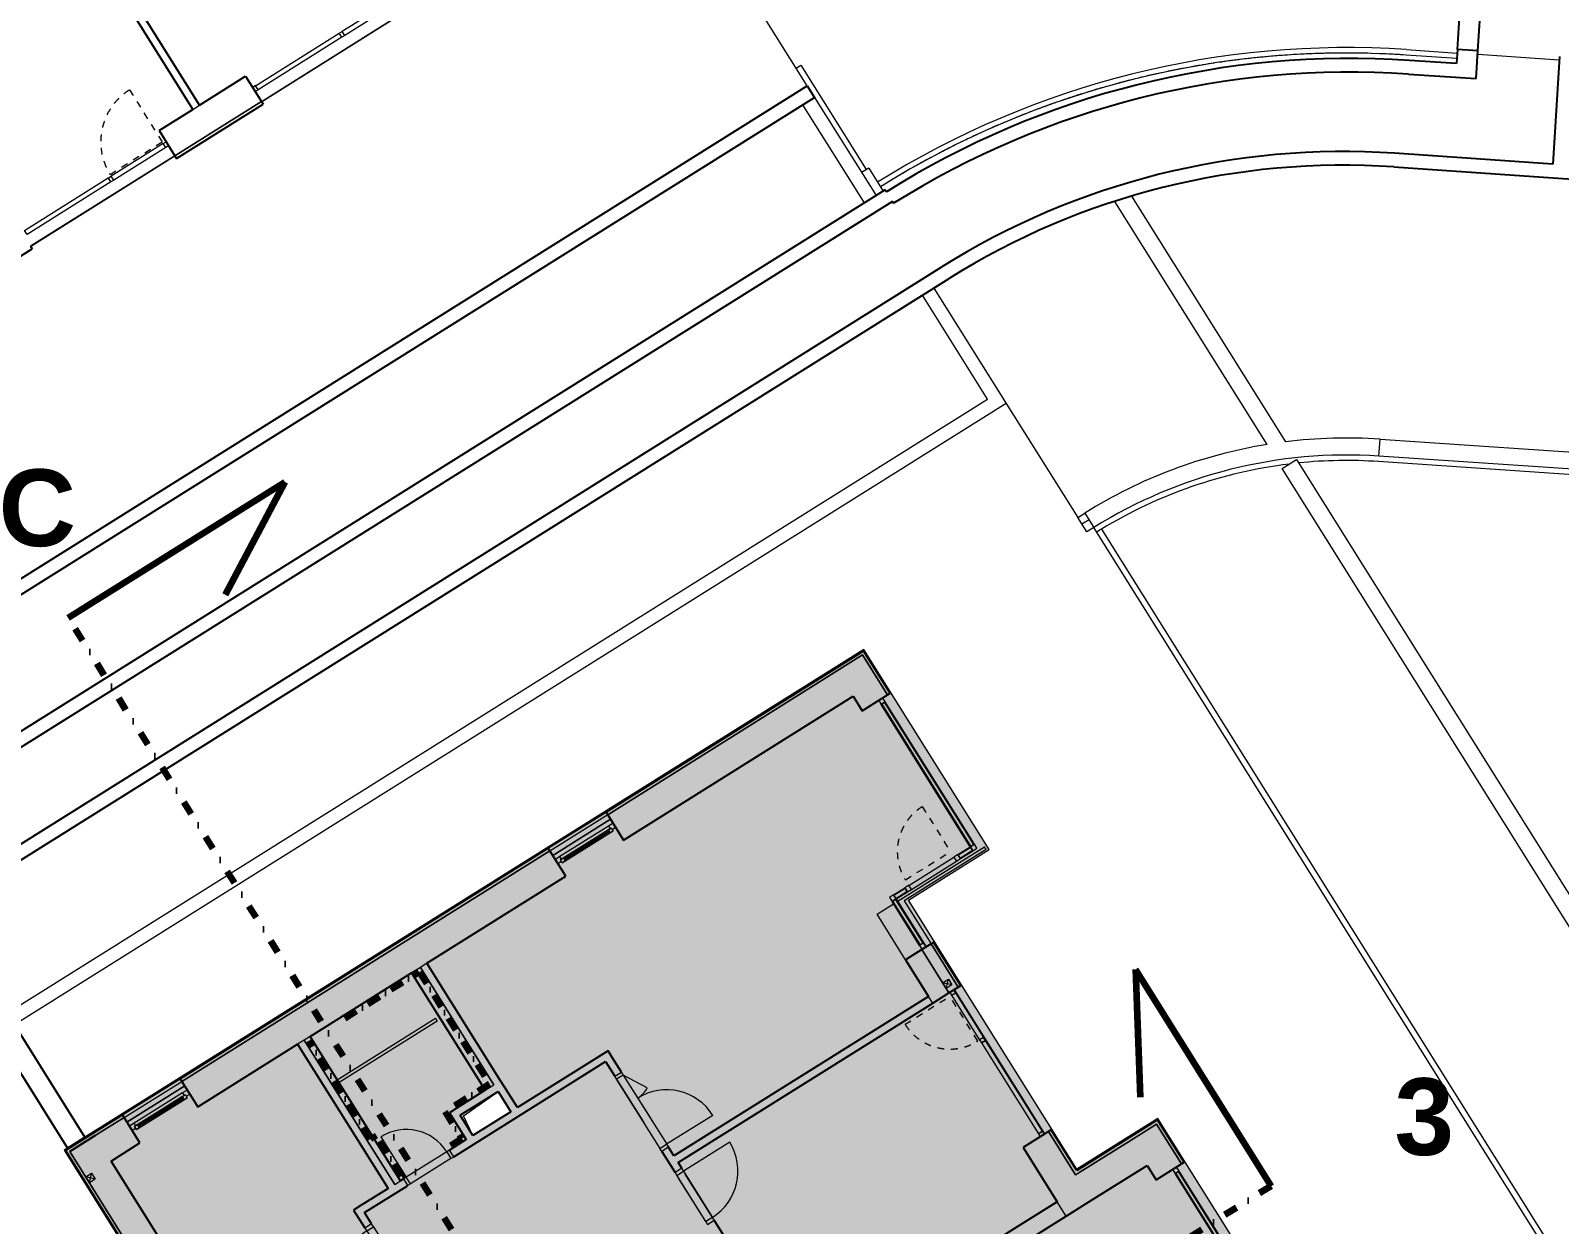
# Model space of a CAD drawing. Header units: millimetres. Extents: x -9657 to 178820, y -8645 to 72638.
# Drawn here: x 87667 to 110104, y 34252 to 51774 of the extents above; entities that cross this region are included whole.
import ezdxf

# ---------------------------------------------------------------- set-up
doc = ezdxf.new("R2010")
doc.units = ezdxf.units.MM
for name, pattern in [('HA_Dash_2mm-S1mm', [200, 100, -100]), ('HA_DashDot_2_2mm-S0_6mm', [1650, 750, -450, 0, -450]), ('HA_DashDot_4mm-S1mm', [400, 200, -100, 0, -100]), ('HA_DashDot_6mm-S2mm', [600, 200, -200, 0, -200])]:
    doc.linetypes.add(name, pattern=pattern)
for name, color, linetype, lineweight in [('A-DETL-____-THIN', 9, 'Continuous', 9), ('A-DETL-GENF-OTLN', 9, 'Continuous', 9), ('A-DOOR-____-MCUT', 9, 'Continuous', 9), ('A-DOOR-____-OTLN', 9, 'Continuous', 9), ('A-DOOR-FRAM-MCUT', 9, 'Continuous', 9), ('A-FLOR-____-OTLN', 9, 'Continuous', 9), ('A-GENM-____-OTLN', 9, 'Continuous', 9), ('A-GLAZ-____-MCUT', 9, 'Continuous', 5), ('A-GLAZ-____-OTLN', 9, 'Continuous', 5), ('A-GLAZ-CURT-MCUT', 9, 'Continuous', 5), ('A-GLAZ-CURT-OTLN', 9, 'Continuous', 5), ('A-GLAZ-CWMG-MCUT', 9, 'Continuous', 5), ('A-GLAZ-CWMG-OTLN', 9, 'Continuous', 5), ('A-WALL-____-MCUT', 9, 'Continuous', 25), ('A-WALL-____-OTLN', 9, 'Continuous', 9), ('G-____-____-SYMB', 9, 'Continuous', 5), ('I-WALL-____-MCUT', 9, 'Continuous', 25), ('I-WALL-____-OTLN', 9, 'Continuous', 9), ('M-HVAC-DUCT-OTLN', 9, 'Continuous', 9), ('S-BEAM-____-OTLN', 9, 'Continuous', 9)]:
    doc.layers.add(name, color=color, linetype=linetype, lineweight=lineweight)
doc.styles.add('Arial_B', font='arialbd.ttf', dxfattribs={"height": 1125})

# ---------------------------------------------------------------- blocks, each defined once
blk = doc.blocks.new('HA_DR_Single_Swing_Solid - In_BJ_700x2100-2040353-schema rezu D_130_5300')
at = {"layer": 'A-DOOR-____-MCUT', "linetype": 'HA_DashDot_2_2mm-S0_6mm'}
for p, q in [((-350, 57.5), (350, 57.5)), ((-350, -57.5), (350, -57.5))]:
    blk.add_line(p, q, dxfattribs=at)
at = {"layer": 'A-DOOR-____-OTLN', "lineweight": 5}
blk.add_line((350, -757.5), (350, -57.5), dxfattribs=at)
blk.add_arc((350, -57.5), 700, 180, 270, dxfattribs=at)
at = {"layer": 'A-DOOR-FRAM-MCUT'}
for p, q in [((-350, 57.5), (-400, 57.5)), ((-400, 57.5), (-400, -57.5)), ((-350, -57.5), (-350, 57.5)), ((400, 57.5), (350, 57.5)), ((350, 57.5), (350, -57.5)), ((400, -57.5), (400, 57.5)), ((-400, -57.5), (-350, -57.5)), ((350, -57.5), (400, -57.5))]:
    blk.add_line(p, q, dxfattribs=at)
blk = doc.blocks.new('HA_DR_Double_Swing_Solid - In_BJ_1200x2100_800-1662813-schema rezu D_130_5300')
at = {"layer": 'A-DOOR-____-MCUT', "linetype": 'HA_DashDot_2_2mm-S0_6mm'}
for p, q in [((-600, 57.5), (600, 57.5)), ((-600, -57.5), (600, -57.5))]:
    blk.add_line(p, q, dxfattribs=at)
at = {"layer": 'A-DOOR-____-OTLN', "lineweight": 5}
for p, q in [((600, 857.5), (600, 57.5)), ((-253.6, 257.5), (-600, 57.5))]:
    blk.add_line(p, q, dxfattribs=at)
for centre, radius, start, end in [((600, 57.5), 800, 90, 180), ((-600, 57.5), 400, 360, 30)]:
    blk.add_arc(centre, radius, start, end, dxfattribs=at)
at = {"layer": 'A-DOOR-FRAM-MCUT'}
for p, q in [((-650, -57.5), (-650, 57.5)), ((-650, 57.5), (-600, 57.5)), ((-600, 57.5), (-600, -57.5)), ((600, 57.5), (650, 57.5)), ((600, -57.5), (600, 57.5)), ((650, 57.5), (650, -57.5)), ((-600, -57.5), (-650, -57.5)), ((650, -57.5), (600, -57.5))]:
    blk.add_line(p, q, dxfattribs=at)
blk = doc.blocks.new('HA_WD_SinglePanel - 1000x2400-1662822-schema rezu D_130_5300')
at = {"layer": 'A-GLAZ-____-MCUT'}
for p, q in [((-420, 70), (-500, 70)), ((-500, 0), (-440, 0)), ((-440, -25), (-440, 25)), ((-440, 25), (-390, 25)), ((-420, 25), (-420, 70)), ((-390, 25), (-390, -25)), ((390, 5), (-390, 5)), ((390, -25), (390, 25)), ((390, 25), (440, 25)), ((500, 70), (420, 70)), ((420, 70), (420, 25)), ((440, 25), (440, -25)), ((440, 0), (500, 0)), ((-390, -25), (-440, -25)), ((390, -5), (-390, -5)), ((440, -25), (390, -25))]:
    blk.add_line(p, q, dxfattribs=at)
at = {"layer": 'A-GLAZ-____-OTLN'}
for p, q in [((440, 25), (-440, 25)), ((-440, -25), (-440, 25)), ((420, 70), (-420, 70)), ((390, 25), (-390, 25)), ((440, 25), (440, -25)), ((-440, -25), (440, -25)), ((390, -25), (-390, -25))]:
    blk.add_line(p, q, dxfattribs=at)
blk = doc.blocks.new('System Panel - Glazed_50mm_Offset50-1462710-schema rezu D_130_5300')
at = {"layer": 'A-GLAZ-CURT-MCUT'}
for p, q in [((1232, 125), (-1232, 125)), ((-1232, 125), (-1232, 75)), ((-1232, 75), (1232, 75)), ((1232, 75), (1232, 125))]:
    blk.add_line(p, q, dxfattribs=at)
blk = doc.blocks.new('Rectangular Mullion - 70x70_Symetric_Offset0-1462708-schema rezu D_130_5300')
at = {"layer": 'A-GLAZ-CWMG-OTLN'}
for p, q in [((-15683, 39795), (-16991, 41884)), ((-15623, 39832), (-16932, 41921))]:
    blk.add_line(p, q, dxfattribs=at)
blk = doc.blocks.new('Rectangular Mullion - 70x70_Symetric_Offset0-1395025-schema rezu D_130_5300')
at = {"layer": 'A-GLAZ-CWMG-MCUT'}
for p, q in [((-70, -65), (0, -65)), ((-70, -135), (-70, -65)), ((0, -135), (-70, -135)), ((0, -65), (0, -135))]:
    blk.add_line(p, q, dxfattribs=at)
blk = doc.blocks.new('Rectangular Mullion - 70x70_Symetric_Offset0-1395026-schema rezu D_130_5300')
at = {"layer": 'A-GLAZ-CWMG-MCUT'}
for p, q in [((0, -65), (-70, -65)), ((-70, -65), (-70, -135)), ((-70, -135), (0, -135)), ((0, -135), (0, -65))]:
    blk.add_line(p, q, dxfattribs=at)
blk = doc.blocks.new('System Panel - Glazed_50mm_Offset50-1502159-schema rezu D_130_5300')
at = {"layer": 'A-GLAZ-CURT-MCUT'}
for p, q in [((107.5, 125), (-107.5, 125)), ((-107.5, 125), (-107.5, 75)), ((-107.5, 75), (107.5, 75)), ((107.5, 75), (107.5, 125))]:
    blk.add_line(p, q, dxfattribs=at)
blk = doc.blocks.new('Rectangular Mullion - 70x70_Symetric_Offset0-1505272-schema rezu D_130_5300')
at = {"layer": 'A-GLAZ-CWMG-OTLN'}
for p, q in [((-15865, 39680), (-15683, 39795)), ((-15828, 39621), (-15646, 39735))]:
    blk.add_line(p, q, dxfattribs=at)
blk = doc.blocks.new('Rectangular Mullion - 70x70_Symetric_Offset0-1501645-schema rezu D_130_5300')
at = {"layer": 'A-GLAZ-CWMG-MCUT'}
for p, q in [((-70, -65), (0, -65)), ((-70, -135), (-70, -65)), ((0, -135), (-70, -135)), ((0, -65), (0, -135))]:
    blk.add_line(p, q, dxfattribs=at)
blk = doc.blocks.new('Rectangular Mullion - 70x70_Symetric_Offset0-1501646-schema rezu D_130_5300')
at = {"layer": 'A-GLAZ-CWMG-MCUT'}
for p, q in [((0, -65), (-70, -65)), ((-70, -65), (-70, -135)), ((-70, -135), (0, -135)), ((0, -135), (0, -65))]:
    blk.add_line(p, q, dxfattribs=at)
blk = doc.blocks.new('System Panel - Glazed_50mm_Offset50-1462713-schema rezu D_130_5300')
at = {"layer": 'A-GLAZ-CURT-MCUT'}
for p, q in [((380, 125), (-380, 125)), ((-380, 125), (-380, 75)), ((-380, 75), (380, 75)), ((380, 75), (380, 125))]:
    blk.add_line(p, q, dxfattribs=at)
blk = doc.blocks.new('Rectangular Mullion - 70x70_Symetric_Offset0-1462711-schema rezu D_130_5300')
at = {"layer": 'A-GLAZ-CWMG-OTLN'}
for p, q in [((-16429, 38348), (-16832, 38992)), ((-16369, 38385), (-16773, 39029))]:
    blk.add_line(p, q, dxfattribs=at)
blk = doc.blocks.new('System Panel - Glazed_50mm_Offset50-2022182-schema rezu D_130_5300')
at = {"layer": 'A-GLAZ-CURT-MCUT'}
for p, q in [((1197.5, 125), (-1197.5, 125)), ((-1197.5, 125), (-1197.5, 75)), ((-1197.5, 75), (1197.5, 75)), ((1197.5, 75), (1197.5, 125))]:
    blk.add_line(p, q, dxfattribs=at)
blk = doc.blocks.new('Rectangular Mullion - 70x70_Symetric_Offset0-2022180-schema rezu D_130_5300')
at = {"layer": 'A-GLAZ-CWMG-OTLN'}
for p, q in [((-11349, 33007), (-12619, 35036)), ((-11408, 32970), (-12679, 34999))]:
    blk.add_line(p, q, dxfattribs=at)
blk = doc.blocks.new('HA_GM_Shaft_Rectangle - Default-2055997-schema rezu D_130_5300')
at = {"layer": 'A-DETL-GENF-OTLN'}
for p, q in [((35, -35), (655, 0)), ((0, -350), (35, -35))]:
    blk.add_line(p, q, dxfattribs=at)
at = {"layer": 'A-GENM-____-OTLN'}
for p, q in [((0, -350), (0, 0)), ((0, 0), (655, 0)), ((655, 0), (655, -350)), ((655, -350), (0, -350))]:
    blk.add_line(p, q, dxfattribs=at)
blk = doc.blocks.new('HA_DR_Single_Swing_Solid - In_BJ_800x2100-2040331-schema rezu D_130_5300')
at = {"layer": 'A-DOOR-____-MCUT', "linetype": 'HA_DashDot_2_2mm-S0_6mm'}
for p, q in [((-400, 57.5), (400, 57.5)), ((-400, -57.5), (400, -57.5))]:
    blk.add_line(p, q, dxfattribs=at)
at = {"layer": 'A-DOOR-____-OTLN', "lineweight": 5}
blk.add_line((400, -857.5), (400, -57.5), dxfattribs=at)
blk.add_arc((400, -57.5), 800, 180, 270, dxfattribs=at)
at = {"layer": 'A-DOOR-FRAM-MCUT'}
for p, q in [((-400, 57.5), (-450, 57.5)), ((-450, 57.5), (-450, -57.5)), ((-400, -57.5), (-400, 57.5)), ((450, 57.5), (400, 57.5)), ((400, 57.5), (400, -57.5)), ((450, -57.5), (450, 57.5)), ((-450, -57.5), (-400, -57.5)), ((400, -57.5), (450, -57.5))]:
    blk.add_line(p, q, dxfattribs=at)
blk = doc.blocks.new('Systémový panel - Sklo-1501127-schema rezu D_130_5300')
at = {"layer": 'A-GLAZ-CURT-MCUT'}
for p, q in [((787.5, 0), (-787.5, 0)), ((-787.5, 0), (-787.5, -70)), ((787.5, -70), (787.5, 0)), ((-787.5, -70), (787.5, -70))]:
    blk.add_line(p, q, dxfattribs=at)
blk = doc.blocks.new('Obdélníková příčel - 50x70mm EXT-1501128-schema rezu D_130_5300')
at = {"layer": 'A-GLAZ-CWMG-MCUT'}
for p, q in [((-50, 70), (0, 70)), ((-50, 0), (-50, 70)), ((0, 70), (0, 0)), ((0, 0), (-50, 0))]:
    blk.add_line(p, q, dxfattribs=at)
blk = doc.blocks.new('Obdélníková příčel - 50x70mm EXT-1501129-schema rezu D_130_5300')
at = {"layer": 'A-GLAZ-CWMG-MCUT'}
for p, q in [((0, 70), (-50, 70)), ((-50, 70), (-50, 0)), ((0, 0), (0, 70)), ((-50, 0), (0, 0))]:
    blk.add_line(p, q, dxfattribs=at)
blk = doc.blocks.new('ABMV_CW_Single_Swing_Generic - Ex_Glass_SKLOPNE-1536050-schema rezu D_130_5300')
at = {"layer": 'A-DOOR-____-OTLN', "linetype": 'HA_Dash_2mm-S1mm', "lineweight": 5}
for p in [(387.5, 805), (-387.5, 30)]:
    blk.add_line(p, (387.5, 30), dxfattribs=at)
blk.add_arc((387.5, 30), 775, 90, 180, dxfattribs=at)
blk = doc.blocks.new('Obdélníková příčel - 50x70mm EXT-1501125-schema rezu D_130_5300')
at = {"layer": 'A-GLAZ-CWMG-OTLN'}
for p, q in [((-15958, 37616), (-15547, 36959)), ((-15899, 37653), (-15488, 36996))]:
    blk.add_line(p, q, dxfattribs=at)
blk = doc.blocks.new('Obdélníková příčel - 50x70mm EXT-1501126-schema rezu D_130_5300')
at = {"layer": 'A-GLAZ-CWMG-MCUT'}
for p, q in [((-25, 70), (25, 70)), ((-25, 0), (-25, 70)), ((25, 70), (25, 0)), ((25, 0), (-25, 0))]:
    blk.add_line(p, q, dxfattribs=at)
blk = doc.blocks.new('System Panel - Glazed_50mm_Offset50-1502124-schema rezu D_130_5300')
at = {"layer": 'A-GLAZ-CURT-MCUT'}
for p, q in [((97.5, 125), (-97.5, 125)), ((-97.5, 125), (-97.5, 75)), ((-97.5, 75), (97.5, 75)), ((97.5, 75), (97.5, 125))]:
    blk.add_line(p, q, dxfattribs=at)
blk = doc.blocks.new('Rectangular Mullion - 70x70_Symetric_Offset0-1505059-schema rezu D_130_5300')
at = {"layer": 'A-GLAZ-CWMG-OTLN'}
for p, q in [((-16810, 39089), (-16645, 39192)), ((-16773, 39029), (-16607, 39133))]:
    blk.add_line(p, q, dxfattribs=at)
blk = doc.blocks.new('Rectangular Mullion - 70x70_Symetric_Offset0-1501643-schema rezu D_130_5300')
at = {"layer": 'A-GLAZ-CWMG-MCUT'}
for p, q in [((-35, -65), (35, -65)), ((-35, -135), (-35, -65)), ((35, -135), (-35, -135)), ((35, -65), (35, -135))]:
    blk.add_line(p, q, dxfattribs=at)
blk = doc.blocks.new('ABMV_CW_Single_Swing_Generic - Ex_Glass_SKLOPNE-1536052-schema rezu D_130_5300')
at = {"layer": 'A-DOOR-____-OTLN', "linetype": 'HA_Dash_2mm-S1mm', "lineweight": 5}
for p in [(390, 810), (-390, 30)]:
    blk.add_line(p, (390, 30), dxfattribs=at)
blk.add_arc((390, 30), 780, 90, 180, dxfattribs=at)
blk = doc.blocks.new('Rectangular Mullion - 70x70_Symetric_Offset0-1502155-schema rezu D_130_5300')
at = {"layer": 'A-GLAZ-CWMG-OTLN'}
for p, q in [((-16585, 39229), (-15924, 39643)), ((-16548, 39170), (-15887, 39584))]:
    blk.add_line(p, q, dxfattribs=at)
blk = doc.blocks.new('HA_GM_Tiling_LineBased - Generic Tiles-1982633-schema rezu D_130_5300')
at = {"layer": 'A-GENM-____-OTLN', "linetype": 'HA_DashDot_4mm-S1mm', "lineweight": 80}
blk.add_line((-50, -50), (0, -50), dxfattribs=at)
blk = doc.blocks.new('HA_GM_Tiling_LineBased - Generic Tiles-1981519-schema rezu D_130_5300')
at = {"layer": 'A-GENM-____-OTLN', "linetype": 'HA_DashDot_4mm-S1mm', "lineweight": 80}
blk.add_line((50, -50), (1750, -50), dxfattribs=at)
blk = doc.blocks.new('HA_GM_Tiling_LineBased - Generic Tiles-1682384-schema rezu D_130_5300')
at = {"layer": 'A-GENM-____-OTLN', "linetype": 'HA_DashDot_4mm-S1mm', "lineweight": 80}
blk.add_line((50, -50), (1335, -50), dxfattribs=at)
blk = doc.blocks.new('HA_GM_Tiling_LineBased - Generic Tiles-1682385-schema rezu D_130_5300')
at = {"layer": 'A-GENM-____-OTLN', "linetype": 'HA_DashDot_4mm-S1mm', "lineweight": 80}
blk.add_line((50, -50), (1985, -50), dxfattribs=at)
blk = doc.blocks.new('HA_GM_Tiling_LineBased - Generic Tiles-1682386-schema rezu D_130_5300')
at = {"layer": 'A-GENM-____-OTLN', "linetype": 'HA_DashDot_4mm-S1mm', "lineweight": 80}
blk.add_line((50, -50), (820, -50), dxfattribs=at)
blk = doc.blocks.new('HA_GM_Tiling_LineBased - Generic Tiles-1682387-schema rezu D_130_5300')
at = {"layer": 'A-GENM-____-OTLN', "linetype": 'HA_DashDot_4mm-S1mm', "lineweight": 80}
blk.add_line((-50, -50), (415, -50), dxfattribs=at)
blk = doc.blocks.new('HA_GM_Tiling_LineBased - Generic Tiles-1682388-schema rezu D_130_5300')
at = {"layer": 'A-GENM-____-OTLN', "linetype": 'HA_DashDot_4mm-S1mm', "lineweight": 80}
blk.add_line((50, -50), (240, -50), dxfattribs=at)
blk = doc.blocks.new('HA_GM_Tiling_LineBased - Generic Tiles-1981531-schema rezu D_130_5300')
at = {"layer": 'A-GENM-____-OTLN', "linetype": 'HA_DashDot_4mm-S1mm', "lineweight": 80}
blk.add_line((50, -50), (750, -50), dxfattribs=at)
blk = doc.blocks.new('HA_GM_Tiling_LineBased - Generic Tiles-1981518-schema rezu D_130_5300')
at = {"layer": 'A-GENM-____-OTLN', "linetype": 'HA_DashDot_4mm-S1mm', "lineweight": 80}
blk.add_line((-50, -50), (50, -50), dxfattribs=at)
blk = doc.blocks.new('185-01_OBJEKT C_Central_rvt-3-schema rezu D_130_5300')
at = {"layer": 'A-FLOR-____-OTLN'}
for p, q in [((-20962, 40199), (-21810, 39668)), ((-16328, 38328), (-16768, 39032)), ((-14590, 35582), (-15917, 37701)), ((-27213, 36284), (-28060, 35753)), ((-12656, 35094), (-12652, 35097)), ((-12652, 35097), (-12652, 35098))]:
    blk.add_line(p, q, dxfattribs=at)
at = {"layer": 'A-WALL-____-MCUT'}
for p, q in [((-17287, 42648), (-21029, 40305)), ((-17249, 42672), (-17287, 42648)), ((-16859, 42049), (-17249, 42672)), ((-20771, 39893), (-17403, 42004)), ((-17403, 42004), (-17270, 41792)), ((-17270, 41792), (-16897, 42025)), ((-16897, 42025), (-16859, 42049)), ((-21029, 40305), (-21005, 40266)), ((-21005, 40266), (-20771, 39893)), ((-21876, 39774), (-27279, 36390)), ((-21852, 39736), (-21876, 39774)), ((-21619, 39363), (-21852, 39736)), ((-23657, 38086), (-21619, 39363)), ((-16260, 38371), (-16396, 38286)), ((-16222, 38395), (-16260, 38371)), ((-15824, 37759), (-16222, 38395)), ((-25373, 37011), (-23882, 37945)), ((-15998, 37650), (-15862, 37735)), ((-15862, 37735), (-15824, 37759)), ((-27021, 35979), (-25555, 36897)), ((-27279, 36390), (-27255, 36352)), ((-27255, 36352), (-27021, 35979)), ((-28126, 35859), (-28961, 35336)), ((-28103, 35821), (-28126, 35859)), ((-27869, 35448), (-28103, 35821)), ((-12936, 35786), (-14122, 35043)), ((-12912, 35748), (-12936, 35786)), ((-12546, 35164), (-12912, 35748)), ((-28526, 35555), (-28899, 35322)), ((-28899, 35322), (-28526, 35555)), ((-14535, 35617), (-14908, 35383)), ((-14497, 35641), (-14535, 35617)), ((-14122, 35043), (-14497, 35641)), ((-28961, 35336), (-28937, 35298)), ((-28937, 35298), (-27536, 33061)), ((-28293, 35182), (-27869, 35448)), ((-14908, 35383), (-14409, 34586)), ((-27125, 33318), (-28293, 35182)), ((-13903, 34608), (-13090, 35118)), ((-13090, 35118), (-12958, 34907)), ((-12958, 34907), (-12585, 35140)), ((-12585, 35140), (-12546, 35164)), ((-14276, 34375), (-13903, 34608))]:
    blk.add_line(p, q, dxfattribs=at)
at = {"layer": 'A-WALL-____-MCUT', "lineweight": 9}
for p, q in [((-17263, 42610), (-21005, 40266)), ((-21005, 40266), (-17263, 42610)), ((-17030, 42237), (-17263, 42610)), ((-17263, 42610), (-17030, 42237)), ((-16897, 42025), (-17030, 42237)), ((-17030, 42237), (-16897, 42025)), ((-21852, 39736), (-27255, 36352)), ((-27255, 36352), (-21852, 39736)), ((-16260, 38371), (-15862, 37735)), ((-15862, 37735), (-16260, 38371)), ((-15998, 37650), (-16396, 38286)), ((-16396, 38286), (-15998, 37650)), ((-23754, 38025), (-23882, 37945)), ((-23657, 38086), (-23754, 38025)), ((-23754, 38025), (-22674, 36300)), ((-22674, 36300), (-23754, 38025)), ((-16235, 37502), (-16296, 37599)), ((-25458, 36958), (-25555, 36897)), ((-25373, 37011), (-25458, 36958)), ((-24463, 35369), (-25458, 36958)), ((-25458, 36958), (-24463, 35369)), ((-22801, 36221), (-22674, 36300)), ((-28103, 35821), (-28526, 35555)), ((-28526, 35555), (-28103, 35821)), ((-12950, 35724), (-13323, 35491)), ((-13323, 35491), (-12950, 35724)), ((-12585, 35140), (-12950, 35724)), ((-12950, 35724), (-12585, 35140)), ((-14137, 34981), (-14535, 35617)), ((-14535, 35617), (-14137, 34981)), ((-13323, 35491), (-14099, 35005)), ((-14099, 35005), (-13323, 35491)), ((-28899, 35322), (-27498, 33084)), ((-27498, 33084), (-28899, 35322)), ((-24131, 34839), (-24463, 35369)), ((-24463, 35369), (-24131, 34839)), ((-14137, 34981), (-14099, 35005)), ((-24131, 34839), (-24046, 34892)), ((-14276, 34375), (-14409, 34586))]:
    blk.add_line(p, q, dxfattribs=at)
at = {"layer": 'A-WALL-____-OTLN'}
for p, q in [((-21876, 39774), (-21029, 40305)), ((-21810, 39668), (-20962, 40199)), ((-16679, 39040), (-15474, 39796)), ((-15450, 39757), (-16656, 39002)), ((-15450, 39757), (-15474, 39796)), ((-16751, 38995), (-16679, 39040)), ((-17052, 38807), (-16811, 38958)), ((-16656, 39002), (-16260, 38371)), ((-16633, 38137), (-17052, 38807)), ((-28126, 35859), (-27279, 36390)), ((-28060, 35753), (-27213, 36284)), ((-12584, 35139), (-12652, 35097)), ((-12652, 35097), (-12652, 35098)), ((-12585, 35140), (-12584, 35139))]:
    blk.add_line(p, q, dxfattribs=at)
at = {"layer": 'I-WALL-____-MCUT'}
for p, q in [((-16396, 38286), (-16633, 38137)), ((-23882, 37945), (-22801, 36221)), ((-22577, 36361), (-23657, 38086)), ((-16633, 38137), (-16296, 37599)), ((-16296, 37599), (-20033, 35258)), ((-19972, 35161), (-16235, 37502)), ((-16235, 37502), (-15998, 37650)), ((-25555, 36897), (-24228, 34778)), ((-24378, 35422), (-25373, 37011)), ((-20999, 36801), (-22330, 35967)), ((-20938, 36703), (-20999, 36801)), ((-23265, 35246), (-21036, 36642)), ((-21036, 36642), (-20900, 36426)), ((-20803, 36487), (-20938, 36703)), ((-22516, 36264), (-22577, 36361)), ((-22801, 36221), (-23229, 35953)), ((-23168, 35855), (-22613, 36203)), ((-22613, 36203), (-22427, 35906)), ((-22330, 35967), (-22516, 36264)), ((-23229, 35953), (-23327, 35892)), ((-22427, 35906), (-22982, 35559)), ((-23327, 35892), (-23080, 35498)), ((-22982, 35559), (-23168, 35855)), ((-23080, 35498), (-23326, 35344)), ((-24046, 34892), (-24378, 35422)), ((-20210, 35324), (-20017, 35015)), ((-20033, 35258), (-20113, 35385)), ((-19919, 35076), (-19972, 35161)), ((-24228, 34778), (-24635, 34523)), ((-24574, 34426), (-23943, 34821)), ((-24004, 34919), (-24046, 34892)), ((-14409, 34586), (-18146, 32246)), ((-24635, 34523), (-24733, 34462)), ((-24733, 34462), (-24568, 34200)), ((-24470, 34261), (-24574, 34426)), ((-19285, 31237), (-14276, 34375)), ((-18146, 32246), (-19441, 34313))]:
    blk.add_line(p, q, dxfattribs=at)
at = {"layer": 'I-WALL-____-OTLN'}
for p, q in [((-24975, 36375), (-23534, 37278)), ((-23534, 37278), (-23508, 37236)), ((-23508, 37236), (-24948, 36333)), ((-20237, 35367), (-20874, 36384)), ((-20776, 36445), (-20139, 35428)), ((-19893, 35034), (-19468, 34356)), ((-19565, 34295), (-19990, 34973))]:
    blk.add_line(p, q, dxfattribs=at)
at = {"layer": 'M-HVAC-DUCT-OTLN', "lineweight": 5}
for p, q in [((-16090, 37799), (-16005, 37852)), ((-15952, 37767), (-16090, 37799)), ((-16037, 37714), (-16090, 37799)), ((-16037, 37714), (-16005, 37852)), ((-15952, 37767), (-16037, 37714)), ((-16005, 37852), (-15952, 37767)), ((-28664, 34950), (-28579, 35003)), ((-28611, 34865), (-28579, 35003)), ((-28579, 35003), (-28526, 34918)), ((-28526, 34918), (-28664, 34950)), ((-28611, 34865), (-28664, 34950)), ((-28526, 34918), (-28611, 34865))]:
    blk.add_line(p, q, dxfattribs=at)
at = {"layer": 'A-DOOR-____-OTLN', "color": 50, "lineweight": 9}
for name, p, rotation in [('ABMV_CW_Single_Swing_Generic - Ex_Glass_SKLOPNE-1536052-schema rezu D_130_5300', (-16289, 39491), 32.06124947745543), ('ABMV_CW_Single_Swing_Generic - Ex_Glass_SKLOPNE-1536050-schema rezu D_130_5300', (-15753, 37288), 122.0612494774548), ('HA_DR_Double_Swing_Solid - In_BJ_1200x2100_800-1662813-schema rezu D_130_5300', (-20507, 35906), 302.0612494774555), ('HA_DR_Single_Swing_Solid - In_BJ_700x2100-2040353-schema rezu D_130_5300', (-23634, 35083), 212.0612494774556), ('HA_DR_Single_Swing_Solid - In_BJ_800x2100-2040331-schema rezu D_130_5300', (-19729, 34664), 122.0612494774555), ('HA_DR_Single_Swing_Solid - In_BJ_800x2100-2040331-schema rezu D_130_5300', (-24280, 33849), 302.0612494774555)]:
    blk.add_blockref(name, p, dxfattribs=dict(at, rotation=rotation))
at = {"layer": 'A-GENM-____-OTLN', "color": 50, "lineweight": 9}
for name, p, rotation in [('HA_GM_Tiling_LineBased - Generic Tiles-1682384-schema rezu D_130_5300', (-24928, 37290), 32.06124947745583), ('HA_GM_Tiling_LineBased - Generic Tiles-1682385-schema rezu D_130_5300', (-23754, 38025), 302.0612494774557), ('HA_GM_Tiling_LineBased - Generic Tiles-1981519-schema rezu D_130_5300', (-24502, 35433), 122.0612494774557), ('HA_GM_Tiling_LineBased - Generic Tiles-1682386-schema rezu D_130_5300', (-22674, 36300), 212.0612494774558), ('HA_GM_Shaft_Rectangle - Default-2055997-schema rezu D_130_5300', (-23168, 35855), 32.06124947745543), ('HA_GM_Tiling_LineBased - Generic Tiles-1682387-schema rezu D_130_5300', (-23327, 35892), 302.0612494774557), ('HA_GM_Tiling_LineBased - Generic Tiles-1981518-schema rezu D_130_5300', (-24418, 35486), 212.0612494774558), ('HA_GM_Tiling_LineBased - Generic Tiles-1981531-schema rezu D_130_5300', (-24046, 34892), 122.0612494774557), ('HA_GM_Tiling_LineBased - Generic Tiles-1682388-schema rezu D_130_5300', (-23080, 35498), 212.0612494774558), ('HA_GM_Tiling_LineBased - Generic Tiles-1982633-schema rezu D_130_5300', (-24004, 34919), 212.0612494774558)]:
    blk.add_blockref(name, p, dxfattribs=dict(at, rotation=rotation))
at = {"layer": 'A-GLAZ-____-OTLN', "color": 50, "lineweight": 9, "rotation": 32.06124947745575}
for p in [(-21312, 39815), (-27562, 35900)]:
    blk.add_blockref('HA_WD_SinglePanel - 1000x2400-1662822-schema rezu D_130_5300', p, dxfattribs=at)
at = {"layer": 'A-GLAZ-CURT-OTLN', "color": 50, "lineweight": 9}
for name, p, rotation in [('System Panel - Glazed_50mm_Offset50-1462710-schema rezu D_130_5300', (-16392, 40805), 302.0612494774553), ('System Panel - Glazed_50mm_Offset50-1502159-schema rezu D_130_5300', (-15808, 39793), 212.0612494774554), ('System Panel - Glazed_50mm_Offset50-1502124-schema rezu D_130_5300', (-16762, 39195), 212.0612494774554), ('System Panel - Glazed_50mm_Offset50-1462713-schema rezu D_130_5300', (-16685, 38636), 302.0612494774554), ('Systémový panel - Sklo-1501127-schema rezu D_130_5300', (-15102, 36249), 122.0612494774548), ('System Panel - Glazed_50mm_Offset50-2022182-schema rezu D_130_5300', (-12098, 33949), 302.0612494774555)]:
    blk.add_blockref(name, p, dxfattribs=dict(at, rotation=rotation))
at = {"layer": 'A-GLAZ-CWMG-OTLN', "color": 50, "lineweight": 9}
for name, p, rotation in [('Rectangular Mullion - 70x70_Symetric_Offset0-1395026-schema rezu D_130_5300', (-17083, 41908), 122.0612494774553), ('Rectangular Mullion - 70x70_Symetric_Offset0-1501646-schema rezu D_130_5300', (-15658, 39887), 32.06124947745543), ('Rectangular Mullion - 70x70_Symetric_Offset0-1395026-schema rezu D_130_5300', (-16924, 39017), 122.0612494774554), ('Obdélníková příčel - 50x70mm EXT-1501129-schema rezu D_130_5300', (-14658, 35540), 302.0612494774548), ('Rectangular Mullion - 70x70_Symetric_Offset0-1395026-schema rezu D_130_5300', (-12771, 35024), 122.0612494774555)]:
    blk.add_blockref(name, p, dxfattribs=dict(at, rotation=rotation))
for name in ['Rectangular Mullion - 70x70_Symetric_Offset0-1462708-schema rezu D_130_5300', 'Rectangular Mullion - 70x70_Symetric_Offset0-1505272-schema rezu D_130_5300', 'Rectangular Mullion - 70x70_Symetric_Offset0-1502155-schema rezu D_130_5300', 'Rectangular Mullion - 70x70_Symetric_Offset0-1505059-schema rezu D_130_5300', 'Rectangular Mullion - 70x70_Symetric_Offset0-1462711-schema rezu D_130_5300', 'Obdélníková příčel - 50x70mm EXT-1501125-schema rezu D_130_5300', 'Rectangular Mullion - 70x70_Symetric_Offset0-2022180-schema rezu D_130_5300']:
    blk.add_blockref(name, (0, 0), dxfattribs=at)
at = {"layer": 'A-GLAZ-CWMG-OTLN', "color": 50, "lineweight": 9, "extrusion": (0, 0, -1)}
for name, p, rotation in [('Rectangular Mullion - 70x70_Symetric_Offset0-1395025-schema rezu D_130_5300', (15701, 39701), 237.9387505225447), ('Rectangular Mullion - 70x70_Symetric_Offset0-1501643-schema rezu D_130_5300', (15929, 39717), 327.9387505225446), ('Rectangular Mullion - 70x70_Symetric_Offset0-1501645-schema rezu D_130_5300', (16904, 39107), 327.9387505225446), ('Rectangular Mullion - 70x70_Symetric_Offset0-1501643-schema rezu D_130_5300', (16649, 39266), 327.9387505225446), ('Rectangular Mullion - 70x70_Symetric_Offset0-1395025-schema rezu D_130_5300', (16446, 38254), 237.9387505225446), ('Obdélníková příčel - 50x70mm EXT-1501128-schema rezu D_130_5300', (15985, 37658), 57.93875052254517), ('Obdélníková příčel - 50x70mm EXT-1501126-schema rezu D_130_5300', (15534, 36938), 57.93875052254517)]:
    blk.add_blockref(name, p, dxfattribs=dict(at, rotation=rotation))
blk = doc.blocks.new('Systémový panel - Sklo-1480324-schema rezu D_130_5300')
at = {"layer": 'A-GLAZ-CURT-MCUT'}
for p, q in [((-725, 0), (725, 0)), ((-725, -70), (-725, 0)), ((725, -70), (-725, -70)), ((725, -70), (725, 0))]:
    blk.add_line(p, q, dxfattribs=at)
blk = doc.blocks.new('Obdélníková příčel - 50x70mm EXT-1479988-schema rezu D_130_5300')
at = {"layer": 'A-GLAZ-CWMG-MCUT'}
for p, q in [((0, 70), (-50, 70)), ((-50, 70), (-50, 0)), ((-50, 0), (0, 0)), ((0, 70), (0, 0))]:
    blk.add_line(p, q, dxfattribs=at)
blk = doc.blocks.new('ABMV_CW_Single_Swing_Generic - Ex_Glass_SKLOPNE-1529248-schema rezu D_130_5300')
at = {"layer": 'A-DOOR-____-OTLN', "linetype": 'HA_Dash_2mm-S1mm', "lineweight": 5}
for p in [(450, 930), (-450, 30)]:
    blk.add_line(p, (450, 30), dxfattribs=at)
blk.add_arc((450, 30), 900, 90, 180, dxfattribs=at)
blk = doc.blocks.new('Obdélníková příčel - 50x70mm EXT-1480163-schema rezu D_130_5300')
at = {"layer": 'A-GLAZ-CWMG-OTLN'}
for p, q in [((-31448, 47661), (-32211, 47183)), ((-31411, 47601), (-32173, 47124))]:
    blk.add_line(p, q, dxfattribs=at)
blk = doc.blocks.new('Obdélníková příčel - 50x70mm EXT-1479993-schema rezu D_130_5300')
at = {"layer": 'A-GLAZ-CWMG-MCUT'}
for p, q in [((25, 70), (-25, 70)), ((-25, 70), (-25, 0)), ((-25, 0), (25, 0)), ((25, 70), (25, 0))]:
    blk.add_line(p, q, dxfattribs=at)
blk = doc.blocks.new('Obdélníková příčel - 50x70mm EXT-1479989-schema rezu D_130_5300')
at = {"layer": 'A-GLAZ-CWMG-MCUT'}
for p, q in [((0, 70), (-50, 70)), ((-50, 70), (-50, 0)), ((-50, 0), (0, 0)), ((0, 70), (0, 0))]:
    blk.add_line(p, q, dxfattribs=at)
blk = doc.blocks.new('185-01_OBJEKT D_Central_rvt-3-schema rezu D_130_5300')
at = {"layer": 'A-FLOR-____-OTLN'}
for p, q in [((-26084, 50730), (-23965, 52057)), ((-29474, 48607), (-27355, 49934))]:
    blk.add_line(p, q, dxfattribs=at)
at = {"layer": 'A-WALL-____-MCUT'}
for p, q in [((-26996, 50679), (-26318, 51104)), ((-26318, 51104), (-26085, 50731)), ((-26085, 50731), (-26061, 50693)), ((-27589, 50308), (-27094, 50618)), ((-27332, 49897), (-26061, 50693)), ((-27589, 50308), (-27356, 49935)), ((-27356, 49935), (-27332, 49897)), ((-31251, 47442), (-29451, 48570)), ((-29474, 48608), (-29451, 48570))]:
    blk.add_line(p, q, dxfattribs=at)
at = {"layer": 'A-WALL-____-MCUT', "lineweight": 9}
for p, q in [((-27356, 49935), (-26085, 50731)), ((-26085, 50731), (-27356, 49935)), ((-27094, 50618), (-26996, 50679))]:
    blk.add_line(p, q, dxfattribs=at)
at = {"layer": 'I-WALL-____-MCUT'}
for p, q in [((-26996, 50679), (-29403, 54523)), ((-29501, 54461), (-27094, 50618))]:
    blk.add_line(p, q, dxfattribs=at)
at = {"layer": 'A-DOOR-____-OTLN', "color": 50, "lineweight": 9, "rotation": 32.06111111111168}
blk.add_blockref('ABMV_CW_Single_Swing_Generic - Ex_Glass_SKLOPNE-1529248-schema rezu D_130_5300', (-27910, 49877), dxfattribs=at)
at = {"layer": 'A-GLAZ-CURT-OTLN', "color": 50, "lineweight": 9, "rotation": 32.06111111111168}
for p in [(-25558, 51350), (-28948, 49227)]:
    blk.add_blockref('Systémový panel - Sklo-1480324-schema rezu D_130_5300', p, dxfattribs=at)
at = {"layer": 'A-GLAZ-CWMG-OTLN', "color": 50, "lineweight": 9}
for p in [(7310, 4578), (3920, 2455)]:
    blk.add_blockref('Obdélníková příčel - 50x70mm EXT-1480163-schema rezu D_130_5300', p, dxfattribs=at)
at = {"layer": 'A-GLAZ-CWMG-OTLN', "color": 50, "lineweight": 9, "extrusion": (0, 0, -1), "rotation": 147.9388888888883}
for name, p in [('Obdélníková příčel - 50x70mm EXT-1479993-schema rezu D_130_5300', (24922, 51748)), ('Obdélníková příčel - 50x70mm EXT-1479988-schema rezu D_130_5300', (27486, 50142)), ('Obdélníková příčel - 50x70mm EXT-1479993-schema rezu D_130_5300', (28312, 49625))]:
    blk.add_blockref(name, p, dxfattribs=at)
at = {"layer": 'A-GLAZ-CWMG-OTLN', "color": 50, "lineweight": 9, "rotation": 212.0611111111117}
blk.add_blockref('Obdélníková příčel - 50x70mm EXT-1479989-schema rezu D_130_5300', (-26215, 50939), dxfattribs=at)
blk = doc.blocks.new('Section - Detail Number-933961-schema rezu D_130_5300')
at = {"layer": 'G-____-____-SYMB', "lineweight": 100}
for p, q in [((0, 5), (1.25, 2.835)), ((0, 0), (0, 5))]:
    blk.add_line(p, q, dxfattribs=at)

msp = doc.modelspace()

# ---------------------------------------------------------------- hatches: boundary and pattern name
at = {"layer": 'A-DETL-GENF-OTLN'}
h = msp.add_hatch(color=255, dxfattribs=at)
h.paths.add_polyline_path([(100049.9, 16357.2), (110598.1, 22970.7), (104846.9, 32152.6), (106033.4, 32895.8), (104205.2, 35803.9), (103023.5, 35063.7), (100549.9, 39013), (101736.3, 39756.1), (99892.3, 42689.7), (88162.4, 35336), (100021.8, 16402)])
h.paths.add_polyline_path([(104657.5, 19833.1), (104423.9, 20206), (104932.4, 20524.5), (105166, 20151.6), (104949.3, 20015.9)])
h.paths.add_polyline_path([(104362.9, 20303.5), (104130.8, 20683.2), (104635.2, 20999.1), (104871.4, 20622), (104383, 20316.1)])
h.paths.add_polyline_path([(101272.1, 24437.5), (101237.1, 24493.3), (101745.6, 24811.8), (101780.5, 24756), (101338.4, 24479.1)])
h.paths.add_polyline_path([(101176.1, 24590.7), (100939.8, 24967.9), (101448.3, 25286.4), (101684.6, 24909.2), (101205.7, 24609.3)])
h.paths.add_polyline_path([(97188.5, 26087.3), (96540.9, 27121.2), (97151.1, 27503.4), (97794.1, 26466.6), (97251.4, 26126.7)])
h.paths.add_polyline_path([(95383.4, 29835.8), (93583.9, 32708.7), (93804.2, 32846.8), (95602.6, 29973.1), (95429.4, 29864.6)])
h.paths.add_polyline_path([(97436.4, 30561.2), (97250.6, 30857.9), (97759.1, 31176.3), (97944.9, 30879.7), (97497.4, 30599.5)])
h.paths.add_polyline_path([(97117.9, 31069.7), (96932.1, 31366.3), (97525.3, 31737.9), (97711.1, 31441.3), (97137.9, 31082.2)])
h.paths.add_polyline_path([(96871.1, 31463.8), (96640.2, 31832.5), (97233.4, 32204), (97464.3, 31835.4), (96928.2, 31499.6)])
h.paths.add_polyline_path([(94158.8, 35558.6), (93973, 35855.2), (94528.1, 36202.9), (94713.9, 35906.3), (94632.1, 35855)])

# ---------------------------------------------------------------- linework, layer by layer
at = {"layer": 'A-DETL-____-THIN'}
for p, q in [((99897, 42692.7), (88159.4, 35340.7)), ((101736.3, 39756.1), (99897, 42692.7)), ((100549.9, 39013), (101736.3, 39756.1)), ((103023.5, 35063.7), (100549.9, 39013)), ((104210, 35806.9), (103023.5, 35063.7)), ((106033.4, 32895.8), (104210, 35806.9)), ((88159.4, 35340.7), (100049.9, 16357.2))]:
    msp.add_line(p, q, dxfattribs=at)
at = {"layer": 'A-FLOR-____-OTLN'}
for p, q in [((93175.4, 52058), (91055.1, 50729.9)), ((99066, 50961.5), (98325.3, 52144.1)), ((108600.3, 51364), (107854, 51414.6)), ((110102, 51342.2), (108904.6, 51423.5)), ((89785.5, 49934.7), (87666.9, 48607.6)), ((100180.8, 49181.6), (100180.5, 49182.1)), ((105813.2, 45699.6), (103578.4, 49267.5)), ((103825.1, 49344.7), (106083.8, 45738.6)), ((101985.3, 46300.6), (103033.7, 44626.9)), ((107471.4, 45777.6), (113341, 45379.2)), ((103033.7, 44626.9), (103139.6, 44693.2)), ((103166.4, 44415), (103033.7, 44626.9)), ((103200.6, 44595.7), (103094.7, 44529.4)), ((103272.1, 44481.2), (103166.4, 44415)), ((113795.9, 27680), (103272.3, 44481.4)), ((95288.9, 39735.5), (96136.4, 40266.4)), ((89038.7, 35820.7), (89886.2, 36351.5)), ((88464.5, 35531.8), (88472.5, 35519.1)), ((88278, 35415), (88286, 35402.3)), ((104557.2, 35139.4), (104485.2, 35094.3))]:
    msp.add_line(p, q, dxfattribs=at)
for centre, radius, start, end in [((106980.5, 38544.2), 12900, 86.11727, 122.02139), ((106933.4, 38898.2), 10900, 101.12374, 102.00507), ((106933.4, 38898.2), 10900, 99.24791, 100.12208), ((106933.4, 38898.2), 10900, 97.37209, 98.23681), ((106933.4, 38898.2), 10900, 95.49627, 96.34805), ((106933.4, 38898.2), 10900, 93.62046, 94.45347), ((106933.4, 38898.2), 10900, 91.74465, 92.54805), ((106933.4, 38898.2), 10900, 89.86886, 90.61882), ((106933.4, 38898.2), 10900, 87.99306, 88.61813), ((106933.4, 38898.2), 10900, 104.87542, 105.76687), ((106933.4, 38898.2), 10900, 102.99958, 103.88653), ((106980.5, 38544.2), 12625, 121.86119, 122.58779), ((106933.4, 38898.2), 10900, 108.40453, 109.22901), ((106933.4, 38898.2), 10900, 112.08475, 112.89969), ((106933.4, 38898.2), 10900, 110.24294, 111.06508), ((106933.4, 38898.2), 10900, 115.79031, 116.56601), ((106933.4, 38898.2), 10900, 113.93225, 114.73324), ((106933.4, 38898.2), 10900, 117.67159, 118.39818), ((106933.4, 38898.2), 10900, 119.62255, 120.2299), ((106980.5, 38544.2), 7250, 86.11727, 97.10486), ((106980.5, 38544.2), 7250, 99.26561, 121.99028)]:
    msp.add_arc(centre, radius, start, end, dxfattribs=at)
at = {"layer": 'A-WALL-____-MCUT'}
for p, q in [((108608.5, 51495.5), (109201.5, 60988.2)), ((108907.9, 51476.8), (109501, 60969.5)), ((84510.5, 41844.6), (99066, 50961.5)), ((99066, 50961.5), (99172.1, 50792)), ((84616.6, 41675.1), (99172.1, 50792)), ((100210, 49436.6), (85518.9, 40234.7)), ((100210, 49436.6), (100227, 49409.5)), ((100316.2, 49267.1), (85625, 40065.2)), ((100316.2, 49267.1), (100333.1, 49240)), ((86262, 39048.2), (101041.3, 48305.3)), ((86368.2, 38878.7), (101147.4, 48135.8)), ((86013.4, 38879.9), (88210.3, 35372.6)), ((88464.5, 35531.8), (86368.2, 38878.7)), ((88210.3, 35372.6), (88464.5, 35531.8))]:
    msp.add_line(p, q, dxfattribs=at)
for centre, radius in [((107034.8, 38540.5), 12825), ((107034.8, 38540.5), 12625), ((106933.4, 38898.2), 11100), ((106933.4, 38898.2), 10900)]:
    msp.add_arc(centre, radius, 86.11727, 122.06125, dxfattribs=at)
at = {"layer": 'A-WALL-____-OTLN'}
for p, q in [((107859.4, 51494.4), (108605.3, 51443.8)), ((98903.1, 51221.5), (98970.9, 51264)), ((98970.9, 51264), (99929.8, 49733)), ((99172.1, 50792), (100074.3, 49351.6)), ((99904.8, 49245.4), (99002.6, 50685.8)), ((101709.7, 46364), (100754.2, 47889.4)), ((100923.7, 47995.6), (101985.3, 46300.6)), ((87323.7, 37353.2), (101709.7, 46364)), ((101985.3, 46300.6), (87429.8, 37183.7)), ((107454.5, 45528.2), (107471.4, 45777.6)), ((106034.3, 45346.7), (106246.1, 45479.4)), ((117195.7, 27527), (106034.3, 45346.7)), ((106246.1, 45479.4), (117426.8, 27629)), ((113318.7, 45050), (107449.1, 45448.3)), ((113324.1, 45129.8), (107454.5, 45528.2)), ((103139.7, 44693.3), (103272.1, 44481.2)), ((103382.9, 44455.5), (114769, 26277.2)), ((88218.2, 35359.9), (88210.3, 35372.6)), ((88278, 35415), (88286, 35402.3))]:
    msp.add_line(p, q, dxfattribs=at)
for centre, radius, start, end in [((106980.5, 38544.2), 12980, 86.11727, 122.02159), ((106980.5, 38544.2), 12900, 95.70259, 96.66293), ((106980.5, 38544.2), 12900, 95.06248, 95.84684), ((106980.5, 38544.2), 12900, 93.92753, 94.90528), ((106980.5, 38544.2), 12900, 93.27344, 94.04506), ((106980.5, 38544.2), 12900, 92.14233, 93.14765), ((106980.5, 38544.2), 12900, 91.4844, 92.233), ((106980.5, 38544.2), 12900, 90.33481, 91.39003), ((106980.5, 38544.2), 12900, 89.69536, 90.39828), ((106980.5, 38544.2), 12900, 88.46035, 89.63243), ((106980.5, 38544.2), 12900, 86.11727, 87.85343), ((106980.5, 38544.2), 12900, 101.00271, 101.93601), ((106980.5, 38544.2), 12900, 100.38742, 101.22671), ((106980.5, 38544.2), 12900, 99.23851, 100.1783), ((106980.5, 38544.2), 12900, 98.64057, 99.43596), ((106980.5, 38544.2), 12900, 97.47219, 98.4206), ((106980.5, 38544.2), 12900, 96.85153, 97.64306), ((106980.5, 38544.2), 12900, 105.73873, 106.59166), ((106980.5, 38544.2), 12900, 104.52717, 105.45152), ((106980.5, 38544.2), 12900, 103.95496, 104.80421), ((106980.5, 38544.2), 12900, 102.76546, 103.69375), ((106980.5, 38544.2), 12900, 102.17119, 103.01599), ((106980.5, 38544.2), 12900, 109.30627, 110.16491), ((106980.5, 38544.2), 12900, 108.04848, 108.96715), ((106980.5, 38544.2), 12900, 107.5225, 108.37851), ((106980.5, 38544.2), 12900, 106.28812, 107.20931), ((106980.5, 38544.2), 12900, 111.56795, 112.48293), ((106980.5, 38544.2), 12900, 111.09004, 111.95094), ((106980.5, 38544.2), 12900, 109.8084, 110.72502), ((106980.5, 38544.2), 12900, 114.65758, 115.52217), ((106980.5, 38544.2), 12900, 113.32721, 114.24089), ((106980.5, 38544.2), 12900, 112.87381, 113.73668), ((106980.5, 38544.2), 12900, 116.84507, 117.75697), ((106980.5, 38544.2), 12900, 116.44135, 117.30747), ((106980.5, 38544.2), 12900, 115.08624, 115.9989), ((106980.5, 38544.2), 12900, 118.60374, 119.51511), ((106980.5, 38544.2), 12900, 118.22513, 119.0926), ((106980.5, 38544.2), 12900, 120.36226, 121.27332), ((106980.5, 38544.2), 12900, 120.0089, 120.87759), ((106980.5, 38544.2), 12900, 121.79267, 122.02138), ((106933.4, 38898.2), 10900, 106.86503, 106.98689), ((106980.5, 38544.2), 7000, 86.11727, 121.98966), ((106980.5, 38544.2), 6920, 97.00115, 121.32435), ((106980.5, 38544.2), 6920, 86.11727, 95.83175), ((106980.5, 38544.2), 6920, 121.3245, 121.9869)]:
    msp.add_arc(centre, radius, start, end, dxfattribs=at)
at = {"layer": 'G-____-____-SYMB', "linetype": 'HA_DashDot_6mm-S2mm', "lineweight": 100}
for p, q in [((104675.6, 16886.2), (88220.6, 43157.2)), ((105873.3, 34815.5), (87469.7, 23288.3))]:
    msp.add_line(p, q, dxfattribs=at)
at = {"layer": 'I-WALL-____-MCUT'}
for p, q in [((108608.5, 51495.5), (108595.6, 51289.1)), ((108907.9, 51476.8), (108608.5, 51495.5)), ((108882.4, 51069.2), (108907.9, 51476.8)), ((110105.3, 51395.6), (110006.6, 49815.2)), ((108595.6, 51289.1), (107903.3, 51336.1)), ((107889.7, 51136.6), (108882.4, 51069.2)), ((110006.6, 49815.2), (107685.1, 49972.7)), ((107671.5, 49773.2), (110293.4, 49595.3))]:
    msp.add_line(p, q, dxfattribs=at)
at = {"layer": 'S-BEAM-____-OTLN'}
for q in [(99862, 49690.6), (100180.3, 49417.9)]:
    msp.add_line((99967.9, 49756.9), q, dxfattribs=at)

# ---------------------------------------------------------------- block references
at = {"lineweight": 5}
for name in ['185-01_OBJEKT D_Central_rvt-3-schema rezu D_130_5300', '185-01_OBJEKT C_Central_rvt-3-schema rezu D_130_5300']:
    msp.add_blockref(name, (117141.2, 0), dxfattribs=at)
at = {"layer": 'G-____-____-SYMB', "lineweight": 100, "xscale": 749.9999999999997, "yscale": 749.9999999999997, "zscale": 749.9999999999997, "rotation": 302.0612494774556}
msp.add_blockref('Section - Detail Number-933961-schema rezu D_130_5300', (88220.6, 43157.2), dxfattribs=at)
at = {"layer": 'G-____-____-SYMB', "lineweight": 100, "extrusion": (0, 0, -1), "xscale": 749.9999999999995, "yscale": 749.9999999999995, "zscale": 749.9999999999995, "rotation": 327.9387505225444}
msp.add_blockref('Section - Detail Number-933961-schema rezu D_130_5300', (-105873.3, 34815.5), dxfattribs=at)

# ---------------------------------------------------------------- texts
at = {"layer": 'G-____-____-SYMB', "char_height": 1125, "attachment_point": 1, "style": 'Arial_B'}
for s, insert, width in [('\\fArial|b1|i0|c0|p34|;C', (87198, 45332.9), 1382.911), ('\\fArial|b1|i0|c0|p34|;3', (107682.6, 36397.6), 1082.278)]:
    msp.add_mtext(s, dxfattribs=dict(at, insert=insert, width=width))

doc.saveas('drawing.dxf')
